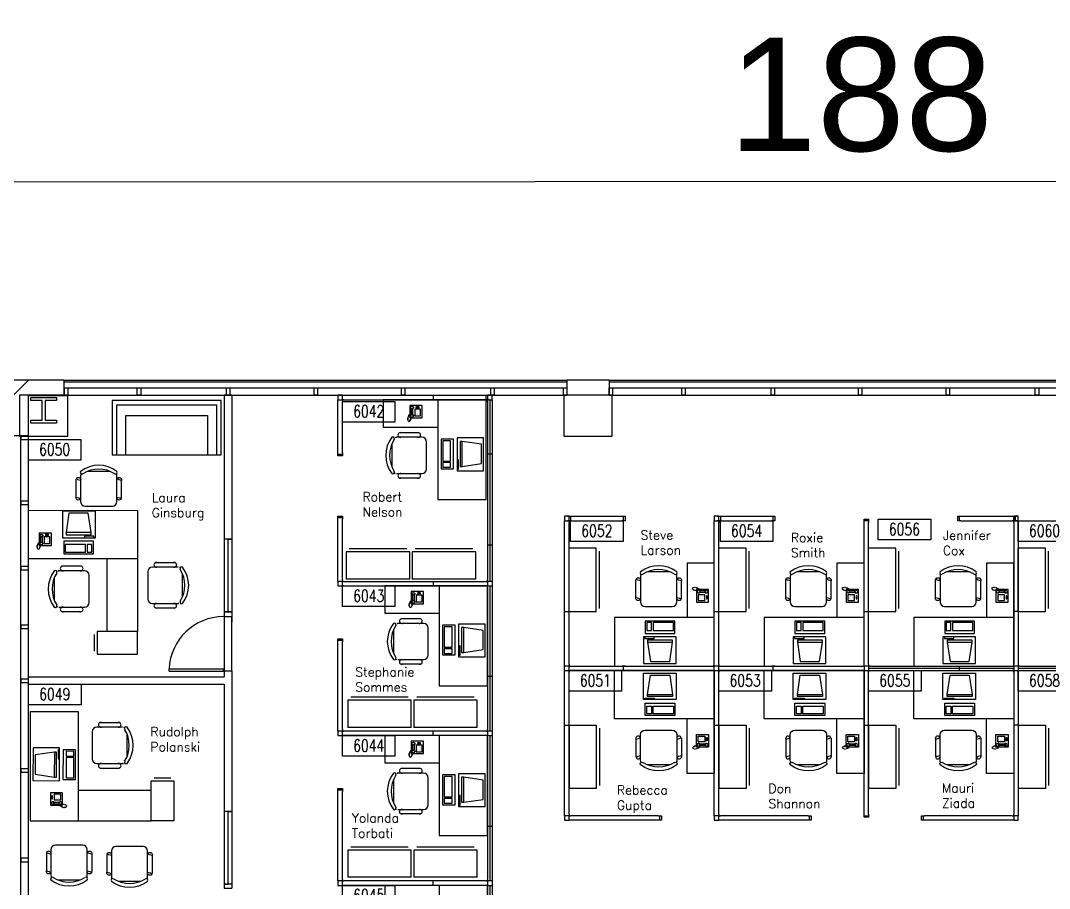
# Model space of a CAD drawing. Header units: millimetres. Extents: x 489553472 to 489553809, y 110504095 to 110504426.
# Drawn here: x 489553563.4 to 489553631.5, y 110504368.9 to 110504426.3 of the extents above; entities that cross this region are included whole.
import ezdxf
from ezdxf.enums import TextEntityAlignment as Align

# ---------------------------------------------------------------- set-up
doc = ezdxf.new("R2010")
doc.units = ezdxf.units.MM
for name, color, linetype in [('CHAIRS', 4, 'Continuous'), ('CPU', 6, 'Continuous'), ('DIM', 3, 'Continuous'), ('E-B-FURR', 6, 'Continuous'), ('E-B-GLAZ', 72, 'Continuous'), ('E-B-MULL', 8, 'Continuous'), ('E-B-SHEL', 2, 'Continuous'), ('E-C-HEAD', 5, 'Continuous'), ('E-F-DOOR', 3, 'Continuous'), ('E-F-TERR', 4, 'Continuous'), ('E-S-COLM', 8, 'Continuous'), ('EMPLOYEE', 1, 'Continuous'), ('FURNITURE', 3, 'Continuous'), ('PANELS_201', 6, 'Continuous'), ('PHONES', 4, 'Continuous'), ('RMNUM', 40, 'Continuous')]:
    doc.layers.add(name, color=color, linetype=linetype)
doc.styles.add('ARCHITXT', font='simplex.shx')
doc.styles.add('ROMANS', font='romans', dxfattribs={"width": 0.75, "height": 8})
doc.styles.get("Standard").update_dxf_attribs({"font": 'arial.ttf'})
doc.dimstyles.new('ISO-25', dxfattribs={"dimscale": 3, "dimtxt": 2.5, "dimasz": 2.5, "dimexe": 1.25, "dimexo": 0.625, "dimtad": 1, "dimdsep": 46, "dimtxsty": 'Standard', "dimcen": 2.5, "dimadec": 0, "dimazin": 0, "dimtfac": 1, "dimtmove": 0, "dimatfit": 3, "dimfxl": 0, "dimarcsym": 0})

# ---------------------------------------------------------------- blocks, each defined once
blk = doc.blocks.new('DR-36')
for p, q in [((0, 36), (0, 0)), ((0, 36), (1.5, 36)), ((1.5, 36), (1.5, 0)), ((0, 0), (1.5, 0))]:
    blk.add_line(p, q)
blk.add_arc((0, 0), 36, 0, 87.61406)
blk = doc.blocks.new('RMNUM')
at = {"layer": 'RMNUM'}
blk.add_lwpolyline([(-16.33354, 6.674702), (18.388073, 6.674702), (18.388073, -6.982766), (-16.33354, -6.982766), (-16.33354, 6.674702)], dxfattribs=at)
at = {"layer": 'RMNUM', "style": 'ROMANS', "width": 0.75}
blk.add_attdef('NUMBER', text='', height=8, dxfattribs=at).set_placement((1.027267, 0.114097), align=Align.MIDDLE_CENTER)
blk = doc.blocks.new('CHAIR7')
for p, q in [((5.12, 15.04), (17.88, 15.04)), ((0, 9), (0, -9)), ((20, 12), (3, 12)), ((23, -7.44), (23, 7.44)), ((3, -12), (20, -12)), ((5.12, -15), (17.88, -15))]:
    blk.add_line(p, q)
for centre, radius, start, end in [((5.56, 13.54), 1.56, 73.7398, 286.2602), ((17.44, 13.54), 1.56, 253.7398, 106.2602), ((3, 9), 3, 90, 180), ((20, 9), 3, 62.41556, 90), ((22.34, 11.12), 1.1, 53.30994, 212.02741), ((4.82, 0), 19.64, 327.57575, 32.42425), ((7, 0), 20, 323.1301, 36.8699), ((3, -9), 3, 180, 270), ((5.56, -13.5), 1.56, 73.7398, 286.2602), ((17.44, -13.5), 1.56, 253.7398, 106.2602), ((20, -9), 3, 270, 297.58444), ((22.34, -11.12), 1.1, 147.97259, 306.69006)]:
    blk.add_arc(centre, radius, start, end)
blk = doc.blocks.new('DESK2')
for p, q in [((33, 0), (-33, 0)), ((-33, 0), (-33, -68)), ((33, -32), (33, 0)), ((-33, -32), (33, -32)), ((-15, -68), (-15, -32)), ((-33, -68), (-15, -68))]:
    blk.add_line(p, q)
blk = doc.blocks.new('RECTANG')
for p, q in [((1, 1), (0, 1)), ((0, 1), (0, 0)), ((1, 0), (1, 1)), ((0, 0), (1, 0))]:
    blk.add_line(p, q)
blk = doc.blocks.new('FNPHONE')
for p, q in [((-9.1, 0.22), (-9.7, 0.02)), ((-8.9, 0.62), (-9.5, 0.42)), ((-8.7, 1.02), (-9.3, 0.82)), ((-8.5, 1.42), (-9.1, 1.22)), ((-8.3, 1.82), (-8.9, 1.62)), ((-7.14, 0.56), (-7.5, -0.58)), ((-7.29, 6.54), (-7.29, 1.54)), ((-6.29, 6.54), (-6.29, 1.54)), ((-3.87, 4.85), (-3.87, 4.85)), ((-3.87, 3.91), (-3.87, 3.91)), ((-3.87, 2.97), (-3.87, 2.97)), ((-3.87, 2.03), (-3.87, 2.03)), ((-2.94, 4.85), (-2.94, 4.85)), ((-2.94, 3.91), (-2.94, 3.91)), ((-2.94, 2.97), (-2.94, 2.97)), ((-2.94, 2.03), (-2.94, 2.03)), ((-2, 4.85), (-2, 4.85)), ((-2, 3.91), (-2, 3.91)), ((-2, 2.97), (-2, 2.97)), ((-2, 2.03), (-2, 2.03)), ((-9.3, -0.18), (-9.9, -0.38)), ((-9.3, -0.58), (-9.9, -0.78)), ((-9.3, -0.98), (-9.9, -1.18)), ((-9.3, -1.38), (-9.9, -1.58)), ((-9.1, -1.78), (-9.7, -1.98)), ((-8.9, -2.18), (-9.5, -2.38)), ((-8.43, -2.46), (-9.03, -2.66)), ((-7.9, -1.98), (-8.5, -2.18)), ((-7.7, -1.58), (-8.3, -1.78)), ((-7.5, -1.18), (-8.1, -1.38)), ((-7.3, -0.78), (-7.9, -0.98))]:
    blk.add_line(p, q)
for centre, start, end in [((-6.79, 6.54), 298.49146, 241.50854), ((-6.79, 1.54), 118.49146, 61.50854)]:
    blk.add_arc(centre, 1.05, start, end)
for p, xscale, yscale, zscale in [((-8.21, 0), 8.20528234483245, 8.104073169521023, 8.20528234483245), ((-4.03, 6.72), 2.03125, 0.46875, 2.03125), ((-4.81, 1.25), 3.75, 4.375, 3.75)]:
    blk.add_blockref('RECTANG', p, dxfattribs=dict(xscale=xscale, yscale=yscale, zscale=zscale))
blk = doc.blocks.new('IBMAT', base_point=(61, 306))
for p, q in [((75, 307), (75, 306)), ((81, 307), (75, 307)), ((81, 306), (81, 307))]:
    blk.add_line(p, q)
at = {"xscale": 21, "yscale": 17, "zscale": 21}
blk.add_blockref('RECTANG', (61, 306), dxfattribs=at)
blk = doc.blocks.new('KEYBOARD', base_point=(60, 294))
for p, xscale, yscale, zscale in [((60, 294), 19, 8, 19), ((61, 295), 13, 5, 13), ((75, 295), 3, 5, 3)]:
    blk.add_blockref('RECTANG', p, dxfattribs=dict(xscale=xscale, yscale=yscale, zscale=zscale))
blk = doc.blocks.new('COMPUTER')
for p, q in [((-6.64, 16.23), (-8.5, 3.5)), ((6.08, 16.23), (-6.64, 16.23)), ((8, 3.5), (6.08, 16.23)), ((-8.5, 3.5), (-8.5, 2.04)), ((8, 3.5), (-8.5, 3.5)), ((-8.5, 2.04), (8, 2.04)), ((8, 2.04), (8, 3.5))]:
    blk.add_line(p, q)
at = {"xscale": 1.033846153846154, "yscale": 1.033846153846154, "zscale": 1.033846153846154}
for name, p in [('IBMAT', (-10.86, 0)), ('KEYBOARD', (-10.05, -10.5))]:
    blk.add_blockref(name, p, dxfattribs=at)
blk = doc.blocks.new('DESK3')
for p, q in [((72, 0), (0, 0)), ((0, 0), (0, -80)), ((72, -32), (72, 0)), ((0, -32), (72, -32)), ((20, -80), (20, -32)), ((0, -80), (20, -80))]:
    blk.add_line(p, q)
blk = doc.blocks.new('FC42X18D')
for p, q in [((-21, 0), (-21, -18)), ((-21, 0), (21, 0)), ((21, -18), (21, 0)), ((-21, -18), (21, -18)), ((-19, -20), (19, -20))]:
    blk.add_line(p, q)
blk = doc.blocks.new('FC15X27A')
for p, q in [((7.53125, 0), (-7.53125, 0)), ((-7.53125, 0), (-7.53125, -26.5)), ((7.53125, -26.5), (7.53125, 0)), ((-7.53125, -26.5), (7.53125, -26.5)), ((-5.53125, -28.5), (5.53125, -28.5))]:
    blk.add_line(p, q)
blk = doc.blocks.new('SOFA2')
for p, q in [((-36, 0), (-36, -36)), ((36, 0), (-36, 0)), ((36, -36), (36, 0)), ((-33, -36), (-33, -3)), ((-33, -3), (33, -3)), ((33, -3), (33, -36)), ((-27, -36), (-27, -10)), ((-27, -10), (27, -10)), ((27, -10), (27, -36)), ((-36, -36), (36, -36))]:
    blk.add_line(p, q)
blk = doc.blocks.new('*D19')
at = {"layer": 'Defpoints', "color": 0, "transparency": 16777216}
for p in [(489553710.95, 110504415.718), (489553527.056, 110504401.462), (489553710.956, 110504401.537)]:
    blk.add_point(p, dxfattribs=at)
at = {"layer": 'DIM', "color": 0, "lineweight": -2, "transparency": 16777216}
for p, q in [((489553527.055, 110504403.337), (489553527.049, 110504419.393)), ((489553710.955, 110504403.412), (489553710.949, 110504419.468)), ((489553534.55, 110504415.646), (489553703.45, 110504415.715))]:
    blk.add_line(p, q, dxfattribs=at)
at = {"layer": 'DIM', "color": 0, "transparency": 16777216}
for points in [[(489553534.55, 110504416.896), (489553534.551, 110504414.396), (489553527.05, 110504415.643)], [(489553703.45, 110504416.965), (489553703.451, 110504414.465), (489553710.95, 110504415.718)]]:
    blk.add_solid(points, dxfattribs=at)
at = {"layer": 'DIM', "color": 0, "transparency": 16777216, "insert": (489553618.998, 110504421.385), "char_height": 7.5, "attachment_point": 5, "rotation": 0.02343}
blk.add_mtext('188', dxfattribs=at)
blk = doc.blocks.new('*D20')
at = {"layer": 'Defpoints', "color": 0, "transparency": 16777216}
for p in [(489553526.856, 110504401.545), (489553482.316, 110504115.512), (489553565.049, 110504115.512)]:
    blk.add_point(p, dxfattribs=at)
at = {"layer": 'DIM', "color": 0, "lineweight": -2, "transparency": 16777216}
for p, q in [((489553524.981, 110504401.545), (489553478.566, 110504401.545)), ((489553482.316, 110504394.045), (489553482.316, 110504123.012)), ((489553563.174, 110504115.512), (489553478.566, 110504115.512))]:
    blk.add_line(p, q, dxfattribs=at)
at = {"layer": 'DIM', "color": 0, "transparency": 16777216}
for points in [[(489553481.066, 110504394.045), (489553483.566, 110504394.045), (489553482.316, 110504401.545)], [(489553481.066, 110504123.012), (489553483.566, 110504123.012), (489553482.316, 110504115.512)]]:
    blk.add_solid(points, dxfattribs=at)
at = {"layer": 'DIM', "color": 0, "transparency": 16777216, "insert": (489553476.611, 110504258.529), "char_height": 7.5, "attachment_point": 5, "rotation": 90}
blk.add_mtext('288', dxfattribs=at)

msp = doc.modelspace()

# ---------------------------------------------------------------- linework, layer by layer
at = {"layer": 'E-B-FURR'}
for p, q in [((489553566.3561563, 110504401.5370992), (489553599.5561564, 110504401.5370992)), ((489553577.4082165, 110504401.5370992), (489553576.8997891, 110504401.5370992)), ((489553576.9082165, 110504401.5370992), (489553576.9082165, 110504386.5331444)), ((489553577.4082165, 110504401.5370992), (489553577.4082165, 110504386.5331444)), ((489553602.3561563, 110504401.5370992), (489553635.5561564, 110504401.5370992)), ((489553563.9619837, 110504335.7370992), (489553563.9619837, 110504398.8370992)), ((489553576.9082165, 110504387.2183547), (489553577.4082165, 110504387.2183547)), ((489553576.9082165, 110504386.9183547), (489553577.4082165, 110504386.9183547)), ((489553563.9644787, 110504382.9331444), (489553576.9082165, 110504382.9331444)), ((489553563.9644787, 110504382.4233668), (489553563.9644787, 110504382.9233668)), ((489553576.9082165, 110504383.3183547), (489553576.9082165, 110504382.9331444)), ((489553576.9082165, 110504383.3183547), (489553577.4082165, 110504383.3183547)), ((489553577.4082165, 110504383.3183547), (489553577.4082165, 110504368.9488018)), ((489553563.9644787, 110504382.4331444), (489553576.9082165, 110504382.4331444)), ((489553576.9082165, 110504382.4331444), (489553576.9082165, 110504368.9488018)), ((489553576.9082165, 110504368.9488018), (489553577.4082165, 110504368.9488018))]:
    msp.add_line(p, q, dxfattribs=at)
for points in [[(489553566.5672643, 110504401.5370992), (489553563.3672643, 110504401.5370992), (489553563.3672643, 110504398.8370992), (489553566.5672643, 110504398.8370992)], [(489553602.5561564, 110504401.5370992), (489553599.3561563, 110504401.5370992), (489553599.3561563, 110504398.8370992), (489553602.5561564, 110504398.8370992)]]:
    msp.add_lwpolyline(points, close=True, dxfattribs=at)
at = {"layer": 'E-B-GLAZ'}
for p, q in [((489553566.3561563, 110504402.5370992), (489553599.5561564, 110504402.5370992)), ((489553566.3561563, 110504402.4370992), (489553599.5561564, 110504402.4370992)), ((489553602.3561563, 110504402.5370992), (489553635.5561564, 110504402.5370992)), ((489553602.3561563, 110504402.4370992), (489553635.5561564, 110504402.4370992)), ((489553566.3561563, 110504402.0370992), (489553599.5561564, 110504402.0370992)), ((489553602.3561563, 110504402.0370992), (489553635.5561564, 110504402.0370992)), ((489553563.4561564, 110504335.7370992), (489553563.4561564, 110504398.8370992))]:
    msp.add_line(p, q, dxfattribs=at)
for points in [[(489553577.4082165, 110504387.2183547), (489553576.9082165, 110504387.2183547), (489553577.1720812, 110504387.2183547), (489553577.1720812, 110504392.0183547), (489553577.4082165, 110504392.0183547), (489553576.9082165, 110504392.0183547)], [(489553577.4082165, 110504369.2274058), (489553576.9082165, 110504369.2274058), (489553577.1720812, 110504369.2274058), (489553577.1720812, 110504374.0274058), (489553577.4082165, 110504374.0274058), (489553576.9082165, 110504374.0274058)]]:
    msp.add_lwpolyline(points, dxfattribs=at)
at = {"layer": 'E-B-MULL'}
for points in [[(489553566.5679542, 110504402.0370992), (489553566.5679542, 110504401.5370992), (489553566.3429542, 110504401.5370992), (489553566.3429542, 110504402.0370992)], [(489553571.3811564, 110504402.0370992), (489553571.3811564, 110504401.5370992), (489553571.1561564, 110504401.5370992), (489553571.1561564, 110504402.0370992)], [(489553577.2811564, 110504402.0370992), (489553577.2811564, 110504401.5370992), (489553577.0561564, 110504401.5370992), (489553577.0561564, 110504402.0370992)], [(489553583.0686564, 110504402.0370992), (489553583.0686564, 110504401.5370992), (489553582.8436564, 110504401.5370992), (489553582.8436564, 110504402.0370992)], [(489553588.8561563, 110504402.0370992), (489553588.8561563, 110504401.5370992), (489553588.6311564, 110504401.5370992), (489553588.6311564, 110504402.0370992)], [(489553594.7561564, 110504402.0370992), (489553594.7561564, 110504401.5370992), (489553594.5311564, 110504401.5370992), (489553594.5311564, 110504402.0370992)], [(489553599.5561564, 110504402.0370992), (489553599.5561564, 110504401.5370992), (489553599.3311564, 110504401.5370992), (489553599.3311564, 110504402.0370992)], [(489553602.5811564, 110504402.0370992), (489553602.5811564, 110504401.5370992), (489553602.3561563, 110504401.5370992), (489553602.3561563, 110504402.0370992)], [(489553607.3811564, 110504402.0370992), (489553607.3811564, 110504401.5370992), (489553607.1561564, 110504401.5370992), (489553607.1561564, 110504402.0370992)], [(489553613.2811564, 110504402.0370992), (489553613.2811564, 110504401.5370992), (489553613.0561564, 110504401.5370992), (489553613.0561564, 110504402.0370992)], [(489553619.0686564, 110504402.0370992), (489553619.0686564, 110504401.5370992), (489553618.8436564, 110504401.5370992), (489553618.8436564, 110504402.0370992)], [(489553624.8561563, 110504402.0370992), (489553624.8561563, 110504401.5370992), (489553624.6311564, 110504401.5370992), (489553624.6311564, 110504402.0370992)], [(489553630.7561564, 110504402.0370992), (489553630.7561564, 110504401.5370992), (489553630.5311564, 110504401.5370992), (489553630.5311564, 110504402.0370992)], [(489553563.4561564, 110504398.6120992), (489553563.9561564, 110504398.6120992), (489553563.9561564, 110504398.8370992), (489553563.4561564, 110504398.8370992)], [(489553563.4561564, 110504394.3131678), (489553563.9561564, 110504394.3131678), (489553563.9561564, 110504394.5381678), (489553563.4561564, 110504394.5381678)], [(489553563.4541067, 110504389.9911653), (489553563.9541067, 110504389.9911653), (489553563.9541067, 110504390.2161653), (489553563.4541067, 110504390.2161653)], [(489553563.4541067, 110504386.1134358), (489553563.9541067, 110504386.1134358), (489553563.9541067, 110504386.3384358), (489553563.4541067, 110504386.3384358)], [(489553563.4561564, 110504382.5524257), (489553563.9561564, 110504382.5524257), (489553563.9561564, 110504382.7774257), (489553563.4561564, 110504382.7774257)], [(489553563.4561564, 110504376.6238476), (489553563.9561564, 110504376.6238476), (489553563.9561564, 110504376.8488476), (489553563.4561564, 110504376.8488476)], [(489553563.4561564, 110504370.7029873), (489553563.9561564, 110504370.7029873), (489553563.9561564, 110504370.9279873), (489553563.4561564, 110504370.9279873)]]:
    msp.add_lwpolyline(points, close=True, dxfattribs=at)
at = {"layer": 'E-B-SHEL'}
for p, q in [((489553563.9601464, 110504402.5370992), (489553562.9561564, 110504401.5331092)), ((489553566.3231062, 110504402.5370992), (489553563.9249936, 110504402.5370992)), ((489553566.3261042, 110504401.5331092), (489553566.3261042, 110504402.5331092)), ((489553599.5561564, 110504402.5370992), (489553599.5561564, 110504401.5370992)), ((489553602.3561563, 110504402.5370992), (489553599.5561564, 110504402.5370992)), ((489553602.3561563, 110504402.5370992), (489553602.3561563, 110504401.5370992)), ((489553566.3561563, 110504401.5370992), (489553563.5561564, 110504401.5370992)), ((489553566.3561563, 110504401.538101), (489553563.5929589, 110504401.538101)), ((489553563.9561564, 110504398.8475655), (489553563.9561564, 110504401.5331092)), ((489553563.9561564, 110504401.5331092), (489553566.5727367, 110504401.5331092)), ((489553602.3561563, 110504401.5370992), (489553599.5561564, 110504401.5370992)), ((489553563.9561564, 110504398.8475655), (489553562.9561564, 110504398.8475655))]:
    msp.add_line(p, q, dxfattribs=at)
at = {"layer": 'E-C-HEAD'}
for p, q in [((489553563.4520636, 110504386.3782077), (489553563.4520636, 110504389.9782077)), ((489553576.9042054, 110504386.8776863), (489553576.9042054, 110504383.2776863)), ((489553577.4042054, 110504383.2776863), (489553577.4042054, 110504386.8776863))]:
    msp.add_line(p, q, dxfattribs=at)
at = {"layer": 'E-F-TERR'}
msp.add_line((489553563.9601464, 110504402.5370992), (489553541.407198, 110504402.5370992), dxfattribs=at)
at = {"layer": 'E-S-COLM'}
msp.add_lwpolyline([(489553564.1172652, 110504401.1870992), (489553564.1172652, 110504401.3870992), (489553565.8172652, 110504401.3870992), (489553565.8172652, 110504401.1870992), (489553565.0672652, 110504401.1870992), (489553565.0672652, 110504399.8870992), (489553565.8172652, 110504399.8870992), (489553565.8172652, 110504399.6870992), (489553564.1172652, 110504399.6870992), (489553564.1172652, 110504399.8870992), (489553564.8672652, 110504399.8870992), (489553564.8672652, 110504401.1870992)], close=True, dxfattribs=at)
at = {"layer": 'PANELS_201', "linetype": 'Continuous'}
for p, q in [((489553590.6197864, 110504401.5370992), (489553590.8197864, 110504401.5370992)), ((489553590.6197864, 110504401.2370992), (489553590.8197864, 110504401.2370992)), ((489553590.7197864, 110504401.5370992), (489553590.7197864, 110504401.2370992)), ((489553594.3197862, 110504401.5370992), (489553594.3197862, 110504401.2370992)), ((489553599.7063063, 110504393.2381232), (489553599.7063063, 110504393.5381232)), ((489553609.6063063, 110504393.2381232), (489553609.6063063, 110504393.5381232)), ((489553629.2063063, 110504393.5381232), (489553629.2063063, 110504393.2381232)), ((489553599.8063062, 110504383.6381232), (489553603.2063063, 110504383.6381232)), ((489553603.2063063, 110504383.3381232), (489553599.8063062, 110504383.3381232)), ((489553603.4063063, 110504383.6381232), (489553609.2063063, 110504383.6381232)), ((489553609.2063063, 110504383.3381232), (489553603.4063063, 110504383.3381232)), ((489553609.7063063, 110504383.6381232), (489553613.1063063, 110504383.6381232)), ((489553613.1063063, 110504383.3381232), (489553609.7063063, 110504383.3381232)), ((489553613.3063062, 110504383.6381232), (489553619.1063063, 110504383.6381232)), ((489553619.1063063, 110504383.3381232), (489553613.3063062, 110504383.3381232))]:
    msp.add_line(p, q, dxfattribs=at)
for points in [[(489553584.7197864, 110504401.5370992), (489553584.4197864, 110504401.5370992), (489553584.4197864, 110504401.2370992)], [(489553584.4197864, 110504401.1370992), (489553584.4197864, 110504401.2370992), (489553584.7197864, 110504401.2370992), (489553584.7197864, 110504401.1370992)], [(489553584.4197864, 110504397.7370994), (489553584.4197864, 110504401.1370992)], [(489553584.8197864, 110504401.2370992), (489553584.7197864, 110504401.2370992), (489553584.7197864, 110504401.5370992), (489553584.8197864, 110504401.5370992)], [(489553584.7197864, 110504397.7370994), (489553584.7197864, 110504401.1370992)], [(489553584.8197864, 110504401.5370992), (489553590.6197864, 110504401.5370992)], [(489553584.8197864, 110504401.2370992), (489553590.6197864, 110504401.2370992)], [(489553590.8197864, 110504401.5370992), (489553594.2197862, 110504401.5370992)], [(489553590.8197864, 110504401.2370992), (489553594.2197862, 110504401.2370992)], [(489553594.4197862, 110504401.2370992), (489553594.3197862, 110504401.2370992), (489553594.2197862, 110504401.2370992), (489553594.2197862, 110504401.5370992), (489553594.4197862, 110504401.5370992)], [(489553594.2197862, 110504401.5370992), (489553594.3197862, 110504401.5370992), (489553594.3197862, 110504401.2370992), (489553594.2197862, 110504401.2370992)], [(489553594.6197861, 110504401.2370992), (489553594.6197861, 110504401.5370992), (489553594.3197862, 110504401.5370992)], [(489553594.3197862, 110504401.1370992), (489553594.3197862, 110504401.2370992), (489553594.6197861, 110504401.2370992), (489553594.6197861, 110504401.1370992)], [(489553594.3197862, 110504401.1370992), (489553594.3197862, 110504397.7370992)], [(489553594.4697862, 110504401.2370992), (489553594.4697862, 110504397.6370992)], [(489553594.6197861, 110504401.1370992), (489553594.6197861, 110504397.7370992)], [(489553584.7197864, 110504397.7370994), (489553584.7197864, 110504397.6370994), (489553584.7197864, 110504397.5370994), (489553584.4197864, 110504397.5370994), (489553584.4197864, 110504397.7370994)], [(489553584.4197864, 110504397.6370994), (489553584.7197864, 110504397.6370994)], [(489553594.3197087, 110504397.7369671), (489553594.3197087, 110504397.5369671)], [(489553594.6197087, 110504397.6369671), (489553594.3197087, 110504397.6369671)], [(489553594.4697087, 110504397.6369671), (489553594.4697087, 110504391.6369671)], [(489553594.6197087, 110504397.7369671), (489553594.6197087, 110504397.5369671)], [(489553594.3197087, 110504397.5369671), (489553594.3197087, 110504391.7369671)], [(489553594.6197087, 110504397.5369671), (489553594.6197087, 110504391.7369671)], [(489553584.4197087, 110504393.3369671), (489553584.4197087, 110504393.4369671), (489553584.4197087, 110504393.5369671), (489553584.7197087, 110504393.5369671), (489553584.7197087, 110504393.3369671)], [(489553584.7197087, 110504393.4369671), (489553584.4197087, 110504393.4369671)], [(489553584.4197087, 110504389.3369671), (489553584.4197087, 110504393.3369671)], [(489553584.7197087, 110504389.3369671), (489553584.7197087, 110504393.3369671)], [(489553599.7063063, 110504393.5381232), (489553599.4063063, 110504393.5381232), (489553599.4063063, 110504393.2381232)], [(489553599.4063063, 110504393.1381232), (489553599.4063063, 110504393.2381232), (489553599.7063063, 110504393.2381232), (489553599.7063063, 110504393.1381232)], [(489553599.4063063, 110504387.3381232), (489553599.4063063, 110504393.1381232)], [(489553599.6063063, 110504393.5381232), (489553599.7063063, 110504393.5381232), (489553599.8063062, 110504393.5381232), (489553599.8063062, 110504393.2381232), (489553599.6063063, 110504393.2381232)], [(489553599.8063062, 110504393.2381232), (489553599.7063063, 110504393.2381232), (489553599.7063063, 110504393.5381232), (489553599.8063062, 110504393.5381232)], [(489553599.7063063, 110504387.3381232), (489553599.7063063, 110504393.1381232)], [(489553599.8063062, 110504393.5381232), (489553603.2063062, 110504393.5381232)], [(489553599.8063062, 110504393.2381232), (489553603.2063062, 110504393.2381232)], [(489553603.2063062, 110504393.5381232), (489553603.3063062, 110504393.5381232), (489553603.4063061, 110504393.5381232), (489553603.4063061, 110504393.2381232), (489553603.2063062, 110504393.2381232)], [(489553603.3063062, 110504393.2381232), (489553603.3063062, 110504393.5381232)], [(489553609.6063063, 110504393.5381232), (489553609.3063062, 110504393.5381232), (489553609.3063062, 110504393.2381232)], [(489553609.3063062, 110504393.1381232), (489553609.3063062, 110504393.2381232), (489553609.6063063, 110504393.2381232), (489553609.6063063, 110504393.1381232)], [(489553609.3063062, 110504387.3381232), (489553609.3063062, 110504393.1381232)], [(489553609.5063063, 110504393.5381232), (489553609.6063063, 110504393.5381232), (489553609.7063063, 110504393.5381232), (489553609.7063063, 110504393.2381232), (489553609.5063063, 110504393.2381232)], [(489553609.7063063, 110504393.2381232), (489553609.6063063, 110504393.2381232), (489553609.6063063, 110504393.5381232), (489553609.7063063, 110504393.5381232)], [(489553609.6063063, 110504387.3381232), (489553609.6063063, 110504393.1381232)], [(489553609.7063063, 110504393.5381232), (489553613.1063062, 110504393.5381232)], [(489553609.7063063, 110504393.2381232), (489553613.1063062, 110504393.2381232)], [(489553613.1063062, 110504393.5381232), (489553613.2063062, 110504393.5381232), (489553613.3063062, 110504393.5381232), (489553613.3063062, 110504393.2381232), (489553613.1063062, 110504393.2381232)], [(489553613.2063062, 110504393.2381232), (489553613.2063062, 110504393.5381232)], [(489553619.2063063, 110504393.1381232), (489553619.2063063, 110504393.2381232), (489553619.2063063, 110504393.3381232), (489553619.5063063, 110504393.3381232), (489553619.5063063, 110504393.1381232)], [(489553619.5063063, 110504393.2381232), (489553619.2063063, 110504393.2381232)], [(489553619.2063063, 110504387.3381232), (489553619.2063063, 110504393.1381232)], [(489553619.5063063, 110504387.3381232), (489553619.5063063, 110504393.1381232)], [(489553625.6063065, 110504393.2381232), (489553625.5063065, 110504393.2381232), (489553625.4063065, 110504393.2381232), (489553625.4063065, 110504393.5381232), (489553625.6063065, 110504393.5381232)], [(489553625.5063065, 110504393.5381232), (489553625.5063065, 110504393.2381232)], [(489553625.6063065, 110504393.5381232), (489553629.0063063, 110504393.5381232)], [(489553625.6063065, 110504393.2381232), (489553629.0063063, 110504393.2381232)], [(489553629.0063063, 110504393.5381232), (489553629.1063063, 110504393.5381232), (489553629.1063063, 110504393.2381232), (489553629.0063063, 110504393.2381232)], [(489553629.3063062, 110504393.2381232), (489553629.2063063, 110504393.2381232), (489553629.1063063, 110504393.2381232), (489553629.1063063, 110504393.5381232), (489553629.3063062, 110504393.5381232)], [(489553629.4063063, 110504393.2381232), (489553629.4063063, 110504393.5381232), (489553629.1063063, 110504393.5381232)], [(489553629.1063063, 110504393.1381232), (489553629.1063063, 110504393.2381232), (489553629.4063063, 110504393.2381232), (489553629.4063063, 110504393.1381232)], [(489553629.1063063, 110504393.1381232), (489553629.1063063, 110504387.3381232)], [(489553629.4063063, 110504393.1381232), (489553629.4063063, 110504387.3381232)], [(489553594.3197087, 110504391.7369671), (489553594.3197087, 110504391.5369671)], [(489553594.6197087, 110504391.6369671), (489553594.3197087, 110504391.6369671)], [(489553594.3197087, 110504391.5369671), (489553594.3197087, 110504389.3369671)], [(489553594.4697087, 110504391.6369671), (489553594.4697087, 110504389.2369671)], [(489553594.6197087, 110504391.7369671), (489553594.6197087, 110504391.5369671)], [(489553594.6197087, 110504391.5369671), (489553594.6197087, 110504389.3369671)], [(489553584.7197087, 110504389.3369671), (489553584.7197087, 110504389.2369671), (489553584.4197087, 110504389.2369671), (489553584.4197087, 110504389.3369671)], [(489553584.4197087, 110504389.2369671), (489553584.4197087, 110504388.9369671), (489553584.7197087, 110504388.9369671)], [(489553584.8197087, 110504388.9369671), (489553584.7197087, 110504388.9369671), (489553584.7197087, 110504389.2369671), (489553584.8197087, 110504389.2369671)], [(489553584.8197087, 110504389.2369671), (489553590.6197087, 110504389.2369671)], [(489553584.8197087, 110504388.9369671), (489553590.6197087, 110504388.9369671)], [(489553590.6197087, 110504389.2369671), (489553590.8197087, 110504389.2369671)], [(489553590.6197087, 110504388.9369671), (489553590.8197087, 110504388.9369671)], [(489553590.7197087, 110504389.2369671), (489553590.7197087, 110504388.9369671)], [(489553590.8197087, 110504389.2369671), (489553594.2197087, 110504389.2369671)], [(489553590.8197087, 110504388.9369671), (489553594.2197087, 110504388.9369671)], [(489553594.2197087, 110504389.2369671), (489553594.3197087, 110504389.2369671), (489553594.3197087, 110504388.9369671), (489553594.2197087, 110504388.9369671)], [(489553594.6197087, 110504389.3369671), (489553594.6197087, 110504389.2369671), (489553594.3197087, 110504389.2369671), (489553594.3197087, 110504389.3369671)], [(489553594.3197087, 110504388.8369671), (489553594.3197087, 110504388.9369671), (489553594.6197087, 110504388.9369671), (489553594.6197087, 110504388.8369671)], [(489553594.3197087, 110504388.8369671), (489553594.3197087, 110504383.0369671)], [(489553594.4697087, 110504388.9369671), (489553594.4697087, 110504382.9369671)], [(489553594.6197087, 110504389.2369671), (489553594.6197087, 110504388.9369671)], [(489553594.6197087, 110504388.8369671), (489553594.6197087, 110504383.0369671)], [(489553599.4063063, 110504387.1381232), (489553599.4063063, 110504387.3381232)], [(489553599.4063063, 110504387.2381232), (489553599.7063063, 110504387.2381232)], [(489553599.4063063, 110504383.7381232), (489553599.4063063, 110504387.1381232)], [(489553599.7063063, 110504387.1381232), (489553599.7063063, 110504387.3381232)], [(489553599.7063063, 110504383.7381232), (489553599.7063063, 110504387.1381232)], [(489553609.3063062, 110504387.1381232), (489553609.3063062, 110504387.3381232)], [(489553609.3063062, 110504387.2381232), (489553609.6063063, 110504387.2381232)], [(489553609.3063062, 110504383.7381232), (489553609.3063062, 110504387.1381232)], [(489553609.6063063, 110504387.1381232), (489553609.6063063, 110504387.3381232)], [(489553609.6063063, 110504383.7381232), (489553609.6063063, 110504387.1381232)], [(489553619.2063063, 110504387.1381232), (489553619.2063063, 110504387.3381232)], [(489553619.2063063, 110504387.2381232), (489553619.5063063, 110504387.2381232)], [(489553619.2063063, 110504383.7381232), (489553619.2063063, 110504387.1381232)], [(489553619.5063063, 110504387.1381232), (489553619.5063063, 110504387.3381232)], [(489553619.5063063, 110504383.7381232), (489553619.5063063, 110504387.1381232)], [(489553629.1063063, 110504387.3381232), (489553629.1063063, 110504387.1381232)], [(489553629.4063063, 110504387.2381232), (489553629.1063063, 110504387.2381232)], [(489553629.1063063, 110504387.1381232), (489553629.1063063, 110504383.7381232)], [(489553629.4063063, 110504387.3381232), (489553629.4063063, 110504387.1381232)], [(489553629.4063063, 110504387.1381232), (489553629.4063063, 110504383.7381232)], [(489553584.4197087, 110504385.2369671), (489553584.4197087, 110504385.3369671), (489553584.4197087, 110504385.4369671), (489553584.7197087, 110504385.4369671), (489553584.7197087, 110504385.2369671)], [(489553584.7197087, 110504385.3369671), (489553584.4197087, 110504385.3369671)], [(489553584.4197087, 110504379.4369671), (489553584.4197087, 110504385.2369671)], [(489553584.7197087, 110504379.4369671), (489553584.7197087, 110504385.2369671)], [(489553599.7063063, 110504383.7381232), (489553599.7063063, 110504383.6381232), (489553599.4063063, 110504383.6381232), (489553599.4063063, 110504383.7381232)], [(489553599.4063063, 110504383.3381232), (489553599.4063063, 110504383.6381232)], [(489553599.4063063, 110504383.2381232), (489553599.4063063, 110504383.3381232), (489553599.7063063, 110504383.3381232), (489553599.7063063, 110504383.2381232)], [(489553599.8063062, 110504383.3381232), (489553599.7063063, 110504383.3381232), (489553599.7063063, 110504383.6381232), (489553599.8063062, 110504383.6381232)], [(489553603.4063063, 110504383.6381232), (489553603.2063063, 110504383.6381232)], [(489553603.4063063, 110504383.3381232), (489553603.2063063, 110504383.3381232)], [(489553603.3063062, 110504383.3381232), (489553603.3063062, 110504383.6381232)], [(489553609.2063063, 110504383.3381232), (489553609.3063062, 110504383.3381232), (489553609.3063062, 110504383.6381232), (489553609.2063063, 110504383.6381232)], [(489553609.6063063, 110504383.7381232), (489553609.6063063, 110504383.6381232), (489553609.3063062, 110504383.6381232), (489553609.3063062, 110504383.7381232)], [(489553609.3063062, 110504383.2381232), (489553609.3063062, 110504383.3381232), (489553609.6063063, 110504383.3381232), (489553609.6063063, 110504383.2381232)], [(489553609.7063063, 110504383.3381232), (489553609.6063063, 110504383.3381232), (489553609.6063063, 110504383.6381232), (489553609.7063063, 110504383.6381232)], [(489553613.3063062, 110504383.6381232), (489553613.1063063, 110504383.6381232)], [(489553613.3063062, 110504383.3381232), (489553613.1063063, 110504383.3381232)], [(489553613.2063063, 110504383.3381232), (489553613.2063063, 110504383.6381232)], [(489553619.1063063, 110504383.6381232), (489553619.2063063, 110504383.6381232), (489553619.2063063, 110504383.3381232), (489553619.1063063, 110504383.3381232)], [(489553619.5063063, 110504383.7381232), (489553619.5063063, 110504383.6381232), (489553619.2063063, 110504383.6381232), (489553619.2063063, 110504383.7381232)], [(489553619.2063063, 110504383.2381232), (489553619.2063063, 110504383.3381232), (489553619.5063063, 110504383.3381232), (489553619.5063063, 110504383.2381232)], [(489553619.6063063, 110504383.6381232), (489553619.5063063, 110504383.6381232), (489553619.5063063, 110504383.3381232), (489553619.6063063, 110504383.3381232)], [(489553619.5063063, 110504383.4881232), (489553625.5063063, 110504383.4881232)], [(489553619.6063063, 110504383.6381232), (489553625.4063063, 110504383.6381232)], [(489553619.6063063, 110504383.3381232), (489553625.4063063, 110504383.3381232)], [(489553625.4063063, 110504383.6381232), (489553625.6063063, 110504383.6381232)], [(489553625.4063063, 110504383.3381232), (489553625.6063063, 110504383.3381232)], [(489553625.5063063, 110504383.6381232), (489553625.5063063, 110504383.3381232)], [(489553625.5063063, 110504383.4881232), (489553629.1063063, 110504383.4881232)], [(489553625.6063063, 110504383.6381232), (489553629.0063063, 110504383.6381232)], [(489553625.6063063, 110504383.3381232), (489553629.0063063, 110504383.3381232)], [(489553629.0063063, 110504383.6381232), (489553629.1063063, 110504383.6381232), (489553629.1063063, 110504383.3381232), (489553629.0063063, 110504383.3381232)], [(489553629.4063063, 110504383.7381232), (489553629.4063063, 110504383.6381232), (489553629.1063063, 110504383.6381232), (489553629.1063063, 110504383.7381232)], [(489553629.1063063, 110504383.2381232), (489553629.1063063, 110504383.3381232), (489553629.4063063, 110504383.3381232), (489553629.4063063, 110504383.2381232)], [(489553629.5063063, 110504383.6381232), (489553629.4063063, 110504383.6381232), (489553629.4063063, 110504383.3381232), (489553629.5063063, 110504383.3381232)], [(489553629.4063063, 110504383.4881232), (489553635.4063063, 110504383.4881232)], [(489553629.5063063, 110504383.6381232), (489553635.3063062, 110504383.6381232)], [(489553629.5063063, 110504383.3381232), (489553635.3063062, 110504383.3381232)], [(489553594.3197087, 110504383.0369671), (489553594.3197087, 110504382.8369671)], [(489553594.6197087, 110504382.9369671), (489553594.3197087, 110504382.9369671)], [(489553594.3197087, 110504382.8369671), (489553594.3197087, 110504379.4369671)], [(489553594.4697087, 110504382.9369671), (489553594.4697087, 110504379.3369671)], [(489553594.6197087, 110504383.0369671), (489553594.6197087, 110504382.8369671)], [(489553594.6197087, 110504382.8369671), (489553594.6197087, 110504379.4369671)], [(489553599.4063063, 110504379.8381232), (489553599.4063063, 110504383.2381232)], [(489553599.7063063, 110504379.8381232), (489553599.7063063, 110504383.2381232)], [(489553609.3063062, 110504379.8381232), (489553609.3063062, 110504383.2381232)], [(489553609.6063063, 110504379.8381232), (489553609.6063063, 110504383.2381232)], [(489553619.2063063, 110504379.8381232), (489553619.2063063, 110504383.2381232)], [(489553619.5063063, 110504379.8381232), (489553619.5063063, 110504383.2381232)], [(489553629.1063063, 110504383.2381232), (489553629.1063063, 110504379.8381232)], [(489553629.4063063, 110504383.2381232), (489553629.4063063, 110504379.8381232)], [(489553584.7197087, 110504379.4369671), (489553584.7197087, 110504379.3369671), (489553584.4197087, 110504379.3369671), (489553584.4197087, 110504379.4369671)], [(489553584.4197087, 110504379.3369671), (489553584.4197087, 110504379.0369671), (489553584.7197087, 110504379.0369671)], [(489553584.8197087, 110504379.0369671), (489553584.7197087, 110504379.0369671), (489553584.7197087, 110504379.3369671), (489553584.8197087, 110504379.3369671)], [(489553590.6197087, 110504379.3369671), (489553584.8197087, 110504379.3369671)], [(489553590.8197087, 110504379.3369671), (489553590.6197087, 110504379.3369671)], [(489553590.7197087, 110504379.0369671), (489553590.7197087, 110504379.3369671)], [(489553594.2197087, 110504379.3369671), (489553590.8197087, 110504379.3369671)], [(489553594.2197087, 110504379.3369671), (489553594.3197087, 110504379.3369671), (489553594.3197087, 110504379.0369671), (489553594.2197087, 110504379.0369671)], [(489553594.6197087, 110504379.4369671), (489553594.6197087, 110504379.3369671), (489553594.3197087, 110504379.3369671), (489553594.3197087, 110504379.4369671)], [(489553594.6197087, 110504379.3369671), (489553594.6197087, 110504379.0369671)], [(489553599.4063063, 110504379.6381232), (489553599.4063063, 110504379.8381232)], [(489553599.4063063, 110504379.7381232), (489553599.7063063, 110504379.7381232)], [(489553599.4063063, 110504373.8381232), (489553599.4063063, 110504379.6381232)], [(489553599.7063063, 110504379.6381232), (489553599.7063063, 110504379.8381232)], [(489553599.7063063, 110504373.8381232), (489553599.7063063, 110504379.6381232)], [(489553609.3063062, 110504379.6381232), (489553609.3063062, 110504379.8381232)], [(489553609.3063062, 110504379.7381232), (489553609.6063063, 110504379.7381232)], [(489553609.3063062, 110504373.8381232), (489553609.3063062, 110504379.6381232)], [(489553609.6063063, 110504379.6381232), (489553609.6063063, 110504379.8381232)], [(489553609.6063063, 110504373.8381232), (489553609.6063063, 110504379.6381232)], [(489553619.2063063, 110504379.6381232), (489553619.2063063, 110504379.8381232)], [(489553619.2063063, 110504379.7381232), (489553619.5063063, 110504379.7381232)], [(489553619.2063063, 110504373.8381232), (489553619.2063063, 110504379.6381232)], [(489553619.5063063, 110504379.6381232), (489553619.5063063, 110504379.8381232)], [(489553619.5063063, 110504373.8381232), (489553619.5063063, 110504379.6381232)], [(489553629.1063063, 110504379.8381232), (489553629.1063063, 110504379.6381232)], [(489553629.4063063, 110504379.7381232), (489553629.1063063, 110504379.7381232)], [(489553629.1063063, 110504379.6381232), (489553629.1063063, 110504373.8381232)], [(489553629.4063063, 110504379.8381232), (489553629.4063063, 110504379.6381232)], [(489553629.4063063, 110504379.6381232), (489553629.4063063, 110504373.8381232)], [(489553590.6197087, 110504379.0369671), (489553584.8197087, 110504379.0369671)], [(489553590.8197087, 110504379.0369671), (489553590.6197087, 110504379.0369671)], [(489553594.2197087, 110504379.0369671), (489553590.8197087, 110504379.0369671)], [(489553594.3197087, 110504378.9369671), (489553594.3197087, 110504379.0369671), (489553594.6197087, 110504379.0369671), (489553594.6197087, 110504378.9369671)], [(489553594.3197087, 110504378.9369671), (489553594.3197087, 110504373.1369671)], [(489553594.4697087, 110504379.0369671), (489553594.4697087, 110504373.0369671)], [(489553594.6197087, 110504378.9369671), (489553594.6197087, 110504373.1369671)], [(489553584.4197087, 110504375.3369671), (489553584.4197087, 110504375.4369671), (489553584.4197087, 110504375.5369671), (489553584.7197087, 110504375.5369671), (489553584.7197087, 110504375.3369671)], [(489553584.7197087, 110504375.4369671), (489553584.4197087, 110504375.4369671)], [(489553584.4197087, 110504369.5369671), (489553584.4197087, 110504375.3369671)], [(489553584.7197087, 110504369.5369671), (489553584.7197087, 110504375.3369671)], [(489553599.7063063, 110504373.8381232), (489553599.7063063, 110504373.7381232), (489553599.4063063, 110504373.7381232), (489553599.4063063, 110504373.8381232)], [(489553609.6063063, 110504373.8381232), (489553609.6063063, 110504373.7381232), (489553609.3063062, 110504373.7381232), (489553609.3063062, 110504373.8381232)], [(489553619.5063063, 110504373.8381232), (489553619.5063063, 110504373.7381232), (489553619.5063063, 110504373.6381232), (489553619.2063063, 110504373.6381232), (489553619.2063063, 110504373.8381232)], [(489553629.4063063, 110504373.8381232), (489553629.4063063, 110504373.7381232), (489553629.1063063, 110504373.7381232), (489553629.1063063, 110504373.8381232)], [(489553594.3197087, 110504373.1369671), (489553594.3197087, 110504372.9369671)], [(489553594.6197087, 110504373.1369671), (489553594.6197087, 110504372.9369671)], [(489553599.4063063, 110504373.7381232), (489553599.4063063, 110504373.4381232), (489553599.7063063, 110504373.4381232)], [(489553599.8063062, 110504373.4381232), (489553599.7063063, 110504373.4381232), (489553599.7063063, 110504373.7381232), (489553599.8063062, 110504373.7381232)], [(489553605.6063063, 110504373.7381232), (489553599.8063062, 110504373.7381232)], [(489553605.6063063, 110504373.4381232), (489553599.8063062, 110504373.4381232)], [(489553605.6063063, 110504373.7381232), (489553605.7063063, 110504373.7381232), (489553605.8063062, 110504373.7381232), (489553605.8063062, 110504373.4381232), (489553605.6063063, 110504373.4381232)], [(489553605.7063063, 110504373.4381232), (489553605.7063063, 110504373.7381232)], [(489553609.3063062, 110504373.7381232), (489553609.3063062, 110504373.4381232), (489553609.6063063, 110504373.4381232)], [(489553609.7063063, 110504373.4381232), (489553609.6063063, 110504373.4381232), (489553609.6063063, 110504373.7381232), (489553609.7063063, 110504373.7381232)], [(489553615.5063063, 110504373.7381232), (489553609.7063063, 110504373.7381232)], [(489553615.5063063, 110504373.4381232), (489553609.7063063, 110504373.4381232)], [(489553615.5063063, 110504373.7381232), (489553615.6063063, 110504373.7381232), (489553615.7063063, 110504373.7381232), (489553615.7063063, 110504373.4381232), (489553615.5063063, 110504373.4381232)], [(489553615.6063063, 110504373.4381232), (489553615.6063063, 110504373.7381232)], [(489553619.2063063, 110504373.7381232), (489553619.5063063, 110504373.7381232)], [(489553623.2063063, 110504373.4381232), (489553623.1063063, 110504373.4381232), (489553623.0063063, 110504373.4381232), (489553623.0063063, 110504373.7381232), (489553623.2063063, 110504373.7381232)], [(489553623.1063063, 110504373.7381232), (489553623.1063063, 110504373.4381232)], [(489553629.0063063, 110504373.7381232), (489553623.2063063, 110504373.7381232)], [(489553629.0063063, 110504373.4381232), (489553623.2063063, 110504373.4381232)], [(489553629.0063063, 110504373.7381232), (489553629.1063063, 110504373.7381232), (489553629.1063063, 110504373.4381232), (489553629.0063063, 110504373.4381232)], [(489553629.1063063, 110504373.4381232), (489553629.4063063, 110504373.4381232), (489553629.4063063, 110504373.7381232)], [(489553594.6197087, 110504373.0369671), (489553594.3197087, 110504373.0369671)], [(489553594.3197087, 110504372.9369671), (489553594.3197087, 110504369.5369671)], [(489553594.4697087, 110504373.0369671), (489553594.4697087, 110504369.4369671)], [(489553594.6197087, 110504372.9369671), (489553594.6197087, 110504369.5369671)], [(489553584.7197087, 110504369.5369671), (489553584.7197087, 110504369.4369671), (489553584.4197087, 110504369.4369671), (489553584.4197087, 110504369.5369671)], [(489553584.4197087, 110504369.4369671), (489553584.4197087, 110504369.1369671), (489553584.7197087, 110504369.1369671)], [(489553584.8197087, 110504369.1369671), (489553584.7197087, 110504369.1369671), (489553584.7197087, 110504369.4369671), (489553584.8197087, 110504369.4369671)], [(489553590.6197087, 110504369.4369671), (489553584.8197087, 110504369.4369671)], [(489553590.6197087, 110504369.1369671), (489553584.8197087, 110504369.1369671)], [(489553590.8197087, 110504369.4369671), (489553590.6197087, 110504369.4369671)], [(489553590.8197087, 110504369.1369671), (489553590.6197087, 110504369.1369671)], [(489553590.7197087, 110504369.1369671), (489553590.7197087, 110504369.4369671)], [(489553594.2197087, 110504369.4369671), (489553590.8197087, 110504369.4369671)], [(489553594.2197087, 110504369.1369671), (489553590.8197087, 110504369.1369671)], [(489553594.2197087, 110504369.4369671), (489553594.3197087, 110504369.4369671), (489553594.3197087, 110504369.1369671), (489553594.2197087, 110504369.1369671)], [(489553594.6197087, 110504369.5369671), (489553594.6197087, 110504369.4369671), (489553594.3197087, 110504369.4369671), (489553594.3197087, 110504369.5369671)], [(489553594.3197087, 110504369.0369671), (489553594.3197087, 110504369.1369671), (489553594.6197087, 110504369.1369671), (489553594.6197087, 110504369.0369671)], [(489553594.4697087, 110504369.1369671), (489553594.4697087, 110504363.1369671)], [(489553594.6197087, 110504369.4369671), (489553594.6197087, 110504369.1369671)], [(489553594.3197087, 110504369.0369671), (489553594.3197087, 110504363.2369671)], [(489553594.6197087, 110504369.0369671), (489553594.6197087, 110504363.2369671)]]:
    msp.add_lwpolyline(points, dxfattribs=at)

# ---------------------------------------------------------------- block references
at = {"lineweight": -3, "xscale": 0.1, "yscale": 0.1, "zscale": 0.1}
msp.add_blockref('RMNUM', (489553586.3531404, 110504400.469629), dxfattribs=at).add_auto_attribs({'NUMBER': '6042'})
at = {"xscale": 0.1, "yscale": 0.1, "zscale": 0.1}
for p, values in [((489553565.5895104, 110504397.944629), {'NUMBER': '6050'}), ((489553601.4396604, 110504392.570653), {'NUMBER': '6052'}), ((489553611.3396604, 110504392.570653), {'NUMBER': '6054'}), ((489553621.7739931, 110504392.6728855), {'NUMBER': '6056'}), ((489553631.0396604, 110504392.570653), {'NUMBER': '6060'}), ((489553586.3530627, 110504388.2694969), {'NUMBER': '6043'}), ((489553601.3396604, 110504382.670653), {'NUMBER': '6051'}), ((489553611.2396604, 110504382.670653), {'NUMBER': '6053'}), ((489553621.1396604, 110504382.670653), {'NUMBER': '6055'}), ((489553631.0396604, 110504382.670653), {'NUMBER': '6058'}), ((489553565.5978328, 110504381.7656741), {'NUMBER': '6049'}), ((489553586.3530627, 110504378.3694969), {'NUMBER': '6044'}), ((489553586.3530627, 110504368.4694969), {'NUMBER': '6045'})]:
    msp.add_blockref('RMNUM', p, dxfattribs=at).add_auto_attribs(values)
at = {"layer": 'CHAIRS', "lineweight": -3, "yscale": 0.1, "zscale": 0.1}
for p, xscale, rotation in [((489553590.2883661, 110504397.5604697), 0.1, 180), ((489553568.6126143, 110504394.2097695), 0.1, 90), ((489553567.9673706, 110504388.7344436), 0.1, 180), ((489553605.6296768, 110504387.5695433), 0.1, 89.99999999999999), ((489553615.5296768, 110504387.5695433), 0.1, 89.99999999999999), ((489553625.4296768, 110504387.5695433), 0.1, 89.99999999999999), ((489553590.3882886, 110504385.2603376), 0.1, 180), ((489553605.6296768, 110504379.4067032), -0.1, 90), ((489553615.5296768, 110504379.4067032), -0.1, 90), ((489553625.4296768, 110504379.4067032), -0.1, 90), ((489553590.3882886, 110504375.3603376), 0.1, 180), ((489553566.6459579, 110504371.8031369), 0.1, 270), ((489553570.6420559, 110504371.711492), 0.1, 270)]:
    msp.add_blockref('CHAIR7', p, dxfattribs=dict(at, xscale=xscale, rotation=rotation))
at = {"layer": 'CHAIRS', "lineweight": -3, "xscale": 0.1, "yscale": 0.1, "zscale": 0.1}
for p in [(489553571.8558313, 110504388.97624), (489553568.1814725, 110504378.3955312)]:
    msp.add_blockref('CHAIR7', p, dxfattribs=at)
at = {"layer": 'CPU', "lineweight": -3, "xscale": 0.1, "yscale": 0.1, "zscale": 0.1}
for p, rotation in [((489553592.2970681, 110504397.6312915), 270), ((489553592.3969905, 110504385.3311595), 270), ((489553605.7004986, 110504385.5608414), 180), ((489553615.6004987, 110504385.5608414), 180), ((489553625.5004987, 110504385.5608414), 180), ((489553566.0201695, 110504377.1457338), 89.84054487573727), ((489553592.3969905, 110504375.4311595), 270)]:
    msp.add_blockref('COMPUTER', p, dxfattribs=dict(at, rotation=rotation))
at = {"layer": 'CPU', "lineweight": -3, "yscale": 0.1, "zscale": 0.1}
for p, xscale in [((489553567.2999064, 110504392.1120992), 0.1), ((489553605.7004986, 110504381.4154051), -0.1), ((489553615.6004987, 110504381.4154051), -0.1), ((489553625.5004987, 110504381.4154051), -0.1)]:
    msp.add_blockref('COMPUTER', p, dxfattribs=dict(at, xscale=xscale))
at = {"layer": 'E-F-DOOR', "xscale": 0.1, "yscale": 0.1, "zscale": 0.1, "rotation": 90}
msp.add_blockref('DR-36', (489553576.8582989, 110504383.3028192), dxfattribs=at)
at = {"layer": 'FURNITURE', "lineweight": -3, "yscale": 0.1, "zscale": 0.1}
for name, p, xscale in [('SOFA2', (489553573.0985905, 110504401.1982953), 0.1), ('DESK2', (489553606.0063063, 110504383.3381232), -0.1), ('DESK2', (489553615.9063063, 110504383.3381232), -0.1), ('DESK2', (489553625.8063063, 110504383.3381232), -0.1)]:
    msp.add_blockref(name, p, dxfattribs=dict(at, xscale=xscale))
for name, p, xscale, rotation in [('DESK2', (489553594.2197862, 110504397.9370992), 0.1, 270), ('DESK3', (489553571.1622612, 110504393.9316603), -0.1, 359.9950299738794), ('FC42X18D', (489553587.0696122, 110504389.3877413), 0.1, 180), ('FC42X18D', (489553591.4345047, 110504389.3877413), 0.1, 180), ('FC42X18D', (489553599.7063063, 110504389.3381232), 0.1, 89.99999999999999), ('FC42X18D', (489553609.6063063, 110504389.3381232), 0.1, 89.99999999999999), ('FC42X18D', (489553619.5063063, 110504389.3381232), 0.1, 89.99999999999999), ('FC42X18D', (489553629.4063063, 110504389.3381232), 0.1, 89.99999999999999), ('DESK2', (489553606.0063063, 110504383.6381232), 0.1, 180), ('DESK2', (489553615.9063063, 110504383.6381232), 0.1, 180), ('DESK2', (489553625.8063063, 110504383.6381232), 0.1, 180), ('DESK2', (489553594.3197087, 110504385.6369671), 0.1, 270), ('FC15X27A', (489553571.1615673, 110504385.1785354), 0.1, 270), ('FC42X18D', (489553587.1695347, 110504379.5737404), 0.1, 180), ('FC42X18D', (489553591.5344272, 110504379.5737404), 0.1, 180), ('DESK3', (489553564.0680049, 110504373.4053988), 0.1, 89.99502997387958), ('FC42X18D', (489553599.7063063, 110504377.6381232), -0.1, 90), ('FC42X18D', (489553609.6063063, 110504377.6381232), -0.1, 90), ('FC42X18D', (489553619.5063063, 110504377.6381232), -0.1, 90), ('FC42X18D', (489553629.4063063, 110504377.6381232), -0.1, 90), ('DESK2', (489553594.3197087, 110504375.7369671), 0.1, 270), ('FC15X27A', (489553572.8211299, 110504373.4047049), -0.1, 180), ('FC42X18D', (489553587.1695347, 110504369.6737404), 0.1, 180), ('FC42X18D', (489553591.5344272, 110504369.6737404), 0.1, 180), ('DESK2', (489553594.3197087, 110504365.8369671), 0.1, 270)]:
    msp.add_blockref(name, p, dxfattribs=dict(at, xscale=xscale, rotation=rotation))
at = {"layer": 'PHONES', "lineweight": -3, "xscale": 0.1, "yscale": 0.1, "zscale": 0.1}
for p in [(489553589.9868382, 110504400.0516351), (489553565.4904357, 110504391.606709), (489553590.0867606, 110504387.751503), (489553590.0867606, 110504377.851503)]:
    msp.add_blockref('FNPHONE', p, dxfattribs=at)
at = {"layer": 'PHONES', "lineweight": -3, "yscale": 0.1, "zscale": 0.1}
for p, xscale, rotation in [((489553608.1208422, 110504387.8710712), 0.1, 270), ((489553618.0208422, 110504387.8710712), 0.1, 270), ((489553627.9208422, 110504387.8710712), 0.1, 270), ((489553608.1208422, 110504379.1051752), -0.1, 270), ((489553618.0208422, 110504379.1051752), -0.1, 270), ((489553627.9208422, 110504379.1051752), -0.1, 270), ((489553566.2211374, 110504375.2634638), 0.1, 90)]:
    msp.add_blockref('FNPHONE', p, dxfattribs=dict(at, xscale=xscale, rotation=rotation))

# ---------------------------------------------------------------- texts
at = {"layer": 'EMPLOYEE', "lineweight": -3, "char_height": 0.6, "attachment_point": 1, "style": 'ARCHITXT'}
for s, insert, width in [('\\A1;Laura\\PGinsburg', (489553572.1179481, 110504395.0760704), 3.300409277), ('\\A1;Robert\\PNelson', (489553586.043433, 110504395.1238392), 2.487585266), ('\\A1;Steve\\PLarson', (489553604.4296768, 110504392.5984064), 2.443792633), ('\\A1;Roxie\\PSmith', (489553614.3730775, 110504392.4308145), 2.048021828), ('\\A1;Jennifer\\PCox', (489553624.4227714, 110504392.5746089), 2.970941337), ('\\A1;Stephanie\\PSommes', (489553585.5657164, 110504383.5467647), 3.702728513), ('\\A1;Rudolph\\PPolanski', (489553572.0240282, 110504379.5955312), 3.046657572), ('\\A1;Mauri\\PZiada', (489553624.3570642, 110504375.8749825), 2.044338336), ('\\A1;Rebecca\\PGupta', (489553602.866978, 110504375.7381232), 3.206684857), ('\\A1;Don\\PShannon', (489553612.8848952, 110504375.839925), 3.260709413), ('\\A1;Yolanda\\PTorbati', (489553585.3438877, 110504373.8875883), 3.038062756)]:
    msp.add_mtext(s, dxfattribs=dict(at, insert=insert, width=width))

# ---------------------------------------------------------------- dimensions: what is measured, and where the dimension line sits
at = {"layer": 'DIM'}
dim = msp.add_aligned_dim(p1=(489553527.0561564, 110504401.4618907), p2=(489553710.9561564, 110504401.5370992), distance=14.1809314, text='188', dimstyle='ISO-25', dxfattribs=at)
dim.commit()
dim.dimension.update_dxf_attribs({"geometry": '*D19', "text_midpoint": (489553618.998024, 110504421.384722)})
dim = msp.add_linear_dim(base=(489553482.3155131, 110504115.5123077), p1=(489553526.8561563, 110504401.5447334), p2=(489553565.0485221, 110504115.5123077), angle=90, text='288', dimstyle='ISO-25', dxfattribs=at)
dim.commit()
dim.dimension.update_dxf_attribs({"geometry": '*D20', "text_midpoint": (489553482.315513, 110504258.5285204), "dimtype": 160})

doc.saveas('drawing.dxf')
